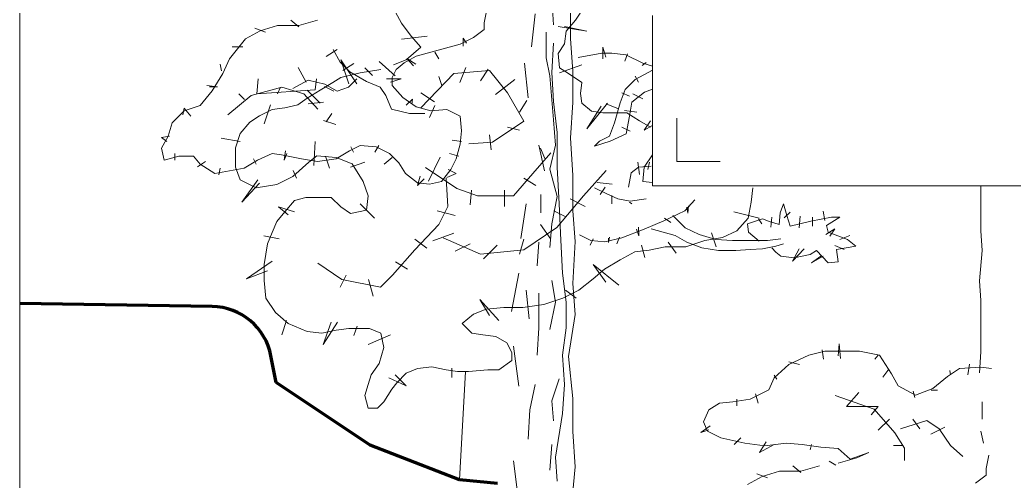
# Model space of a CAD drawing. Header units: metres. Extents: x 0 to 43.1, y 0 to 29.
# Drawn here: x 0 to 8.17, y 13.16 to 16.95 of the extents above; entities that cross this region are included whole.
import ezdxf

# ---------------------------------------------------------------- set-up
doc = ezdxf.new("R2010")
doc.units = ezdxf.units.M
for name, color, linetype, lineweight in [('Ceco.NET 56', 253, 'Continuous', 9), ('topography', 132, 'Continuous', 120), ('trees1', 254, 'Continuous', 9), ('walls 1', 5, 'Continuous', 13), ('walls 2', 140, 'Continuous', 20)]:
    doc.layers.add(name, color=color, linetype=linetype, lineweight=lineweight)

# ---------------------------------------------------------------- blocks, each defined once
blk = doc.blocks.new('elevation 1')
at = {"layer": 'Ceco.NET 56', "ltscale": 0.3}
blk.add_line((0, 0), (0, 29), dxfattribs=at)
at = {"layer": 'topography', "ltscale": 0.3}
for p, q in [((1.5817, 14.5944), (0, 14.6204)), ((2.1061, 13.9708), (2.0646, 14.1881)), ((2.8811, 13.4547), (2.1061, 13.9708)), ((3.6158, 13.1702), (2.8811, 13.4547)), ((3.926, 13.1391), (3.6158, 13.1702))]:
    blk.add_line(p, q, dxfattribs=at)
blk.add_arc((1.5735, 14.0945), 0.5, 10.7961, 89.05932, dxfattribs=at)
at = {"layer": 'trees1'}
for p, q in [((4.5283, 17.1793), (4.5283, 16.7981)), ((4.3729, 17.135), (4.3879, 16.91)), ((3.0594, 17.0684), (3.1381, 16.9239)), ((3.839, 17.0371), (3.8171, 16.9274)), ((4.5694, 16.9501), (4.6482, 17.0684)), ((2.2278, 16.9493), (2.2936, 16.8945)), ((2.2936, 16.9054), (2.447, 16.9493)), ((3.1381, 16.9239), (3.2169, 16.8187)), ((3.8171, 16.9274), (3.8171, 16.8725)), ((4.238, 17), (4.208, 16.7299)), ((4.4906, 16.8582), (4.5694, 16.9501)), ((1.8552, 16.7958), (1.9757, 16.8616)), ((1.9319, 16.8835), (2.0196, 16.8506)), ((1.9757, 16.8616), (2.1182, 16.9054)), ((2.1182, 16.9054), (2.2936, 16.9054)), ((3.8171, 16.8725), (3.7294, 16.8067)), ((4.328, 16.85), (4.328, 16.6399)), ((4.4249, 16.8976), (4.6613, 16.8582)), ((4.6613, 16.8582), (4.4775, 16.8976)), ((4.4775, 16.7531), (4.4906, 16.8582)), ((1.7237, 16.6312), (1.8552, 16.7958)), ((3.3482, 16.8187), (3.1381, 16.7925)), ((3.2169, 16.8187), (3.2957, 16.7268)), ((3.7294, 16.8067), (3.6198, 16.7519)), ((3.6446, 16.7339), (3.6446, 16.801)), ((3.6446, 16.801), (3.6714, 16.7607)), ((4.3879, 16.7599), (4.3729, 16.5199)), ((4.5283, 16.7981), (4.5464, 16.5258)), ((1.7456, 16.73), (1.8333, 16.73)), ((2.5185, 16.6502), (2.6098, 16.7073)), ((2.5756, 16.7073), (2.6326, 16.6045)), ((3.2957, 16.7268), (3.1775, 16.6217)), ((3.3787, 16.6861), (3.2581, 16.6532)), ((3.4992, 16.719), (3.3787, 16.6861)), ((3.4444, 16.6312), (3.4115, 16.6861)), ((3.6198, 16.7519), (3.4992, 16.719)), ((4.4249, 16.6742), (4.4775, 16.7531)), ((4.7934, 16.6308), (4.7934, 16.7264)), ((4.7934, 16.7264), (4.8186, 16.6459)), ((1.6689, 16.5106), (1.7237, 16.6312)), ((2.6326, 16.6045), (2.7124, 16.5247)), ((2.7705, 16.4246), (2.6392, 16.6217)), ((2.6392, 16.6217), (2.7048, 16.4246)), ((2.9543, 16.6085), (3.0856, 16.4903)), ((3.1775, 16.6217), (3.0725, 16.5822)), ((3.1595, 16.5983), (3.0937, 16.5435)), ((3.2581, 16.6532), (3.1595, 16.5983)), ((3.2561, 16.5865), (3.1824, 16.6334)), ((3.1824, 16.6334), (3.236, 16.5731)), ((4.328, 16.6399), (4.3579, 16.4899)), ((4.4381, 16.556), (4.4249, 16.6742)), ((4.5895, 16.642), (4.7862, 16.6767)), ((4.7862, 16.6767), (4.8672, 16.6767)), ((4.8672, 16.6767), (4.9829, 16.6651)), ((4.9947, 16.671), (4.9745, 16.6106)), ((4.9829, 16.6651), (5.1217, 16.5957)), ((5.1154, 16.5754), (5.1506, 16.6005)), ((5.1217, 16.5957), (5.2004, 16.5694)), ((1.6469, 16.5874), (1.6579, 16.5325)), ((2.3534, 16.4401), (2.2894, 16.559)), ((2.7967, 16.5166), (2.6392, 16.4771)), ((2.7467, 16.5931), (2.6554, 16.5361)), ((2.7124, 16.5247), (2.8493, 16.4448)), ((2.9674, 16.5428), (2.7967, 16.5166)), ((2.8362, 16.5577), (2.9002, 16.4937)), ((3.0937, 16.5435), (3.0608, 16.4777)), ((3.5674, 16.5104), (3.862, 16.535)), ((3.6656, 16.5596), (3.6165, 16.4367)), ((3.8498, 16.5473), (3.7884, 16.449)), ((3.862, 16.535), (4.0093, 16.3508)), ((4.1481, 16.5949), (4.1781, 16.3099)), ((4.3729, 16.5199), (4.3879, 16.2799)), ((4.6219, 16.5822), (4.4381, 16.5166)), ((4.5037, 16.5166), (4.4381, 16.556)), ((4.6219, 16.4377), (4.5037, 16.5166)), ((4.5464, 16.5258), (4.5464, 16.2717)), ((5.2004, 16.5375), (5.0595, 16.4605)), ((1.5812, 16.368), (1.6689, 16.5106)), ((1.9482, 16.3421), (1.9596, 16.4676)), ((2.2448, 16.3877), (2.3702, 16.4562)), ((2.3702, 16.4562), (2.5071, 16.422)), ((2.4387, 16.4676), (2.4273, 16.3763)), ((2.5735, 16.4377), (2.4685, 16.372)), ((2.6392, 16.4771), (2.5735, 16.4377)), ((2.701, 16.3991), (2.7695, 16.4676)), ((2.8493, 16.4448), (2.9634, 16.3991)), ((3.015, 16.4658), (3.1356, 16.4658)), ((3.1356, 16.4658), (3.0485, 16.439)), ((3.0608, 16.4777), (3.0608, 16.4119)), ((3.2974, 16.2279), (3.5674, 16.5104)), ((3.4447, 16.4859), (3.4692, 16.4122)), ((3.9111, 16.3385), (4.0707, 16.4613)), ((4.3579, 16.4899), (4.3729, 16.2949)), ((4.6088, 16.3457), (4.6219, 16.4377)), ((5.0595, 16.4605), (4.9774, 16.3783)), ((5.0595, 16.4879), (5.0869, 16.44)), ((1.4825, 16.2474), (1.5812, 16.368)), ((1.5373, 16.4119), (1.625, 16.4009)), ((1.625, 16.4009), (1.5593, 16.4009)), ((1.9025, 16.3307), (2.1535, 16.3991)), ((2.4273, 16.3763), (1.9482, 16.3421)), ((2.1421, 16.3991), (2.1193, 16.3421)), ((2.1535, 16.3991), (2.336, 16.3421)), ((2.4685, 16.372), (2.3634, 16.3063)), ((2.4685, 16.2669), (2.3634, 16.372)), ((2.5038, 16.4041), (2.5805, 16.3657)), ((2.5071, 16.422), (2.6098, 16.3649)), ((2.6098, 16.3649), (2.701, 16.3991)), ((2.9634, 16.3991), (3.009, 16.3307)), ((3.0608, 16.4119), (3.1485, 16.3132)), ((3.2974, 16.3508), (3.4079, 16.2771)), ((4.0093, 16.3508), (4.1443, 16.1174)), ((4.9774, 16.3783), (4.9363, 16.2687)), ((4.95, 16.3509), (5.0116, 16.3235)), ((5.0321, 16.2756), (5.1348, 16.3578)), ((5.1348, 16.3578), (5.2004, 16.3828)), ((1.7086, 16.1709), (1.9025, 16.3307)), ((1.7999, 16.3421), (1.8455, 16.2964)), ((2.3634, 16.3063), (2.2846, 16.2538)), ((2.336, 16.3421), (2.4501, 16.2165)), ((2.3702, 16.2622), (2.4957, 16.2736)), ((3.009, 16.3307), (3.0547, 16.2165)), ((3.1485, 16.3132), (3.2581, 16.2364)), ((3.1757, 16.2513), (3.2293, 16.2983)), ((3.2293, 16.2983), (3.2226, 16.258)), ((4.1075, 16.1911), (4.1689, 16.2894)), ((4.3729, 16.2949), (4.3879, 16.1299)), ((4.3879, 16.2799), (4.4179, 16.0249)), ((4.5464, 16.2717), (4.5283, 15.9813)), ((4.6219, 16.2669), (4.6088, 16.3457)), ((4.9363, 16.2687), (4.8884, 16.1044)), ((5.0116, 16.1592), (5.0321, 16.2756)), ((5.039, 16.3441), (5.1211, 16.303)), ((1.2524, 16.1048), (1.351, 16.2035)), ((1.351, 16.2254), (1.3401, 16.1706)), ((1.351, 16.2035), (1.4825, 16.2474)), ((1.4058, 16.1596), (1.351, 16.2254)), ((2.0746, 16.2144), (1.9695, 16.1618)), ((2.0614, 16.2538), (2.0089, 16.0961)), ((2.1796, 16.2275), (2.0746, 16.2144)), ((2.2846, 16.2538), (2.1796, 16.2275)), ((3.0547, 16.2165), (3.203, 16.1823)), ((3.2581, 16.2364), (3.3787, 16.2035)), ((3.4115, 16.2474), (3.3677, 16.1487)), ((3.3787, 16.2035), (3.5102, 16.2145)), ((3.5102, 16.2145), (3.6198, 16.1596)), ((4.7007, 16.2012), (4.6219, 16.2669)), ((4.832, 16.2669), (4.6613, 16.0567)), ((4.6613, 16.0567), (4.7795, 16.2406)), ((4.7926, 16.1881), (4.7007, 16.2012)), ((4.9895, 16.1881), (4.7926, 16.1881)), ((4.82, 16.2619), (4.9226, 16.2208)), ((4.9706, 16.2071), (5.0732, 16.1934)), ((5.0946, 16.1224), (4.9895, 16.1881)), ((1.2195, 15.9951), (1.2524, 16.1048)), ((1.8907, 16.1092), (1.8119, 16.0173)), ((1.9695, 16.1618), (1.8907, 16.1092)), ((2.4957, 16.1252), (2.5984, 16.091)), ((2.5185, 16.1138), (2.5642, 16.1823)), ((3.203, 16.1823), (3.3284, 16.1823)), ((3.6198, 16.1596), (3.6307, 16.039)), ((4.1443, 16.1174), (3.8866, 15.9454)), ((4.3879, 16.1299), (4.4029, 15.9199)), ((4.9842, 16.0153), (5.0116, 16.1592)), ((5.1865, 16.0698), (5.0946, 16.1224)), ((5.134, 16.0436), (5.1865, 16.1224)), ((3.6307, 16.039), (3.6198, 15.9293)), ((4.0093, 16.0683), (4.1075, 16.0437)), ((4.4179, 16.0249), (4.4179, 15.7398)), ((4.8884, 16.1044), (4.8474, 15.9948)), ((4.95, 16.0701), (5.0185, 16.0359)), ((5.2004, 16.0834), (5.134, 16.0436)), ((1.1647, 15.8964), (1.2195, 15.9951)), ((1.2304, 15.9951), (1.1647, 15.9841)), ((1.1647, 15.9841), (1.2085, 15.9512)), ((1.8119, 15.9516), (1.6544, 15.9779)), ((1.8119, 16.0173), (1.7726, 15.899)), ((2.416, 15.7545), (2.4291, 15.9516)), ((3.554, 15.9622), (3.6307, 15.9512)), ((3.8866, 15.9454), (3.6902, 15.9331)), ((3.862, 16.0068), (3.8743, 15.884)), ((4.5283, 15.9813), (4.5464, 15.6727)), ((4.7653, 15.9537), (4.7242, 15.9126)), ((4.7242, 15.9126), (4.8542, 15.9537)), ((4.8474, 15.9948), (4.7653, 15.9537)), ((4.8542, 15.9537), (4.9842, 16.0153)), ((1.1866, 15.7977), (1.1647, 15.8964)), ((1.7726, 15.899), (1.7726, 15.7414)), ((2.184, 15.8744), (2.173, 15.7977)), ((2.7101, 15.8744), (2.6005, 15.8086)), ((2.7978, 15.9183), (2.7101, 15.8744)), ((2.721, 15.9074), (2.743, 15.8635)), ((2.9293, 15.9074), (2.7978, 15.9183)), ((2.9512, 15.9183), (2.9183, 15.8635)), ((3.0389, 15.8525), (2.9293, 15.9074)), ((3.6198, 15.9293), (3.5869, 15.8086)), ((4.218, 15.6875), (4.3653, 15.8594)), ((4.268, 15.9199), (4.313, 15.7098)), ((4.2794, 15.8963), (4.3162, 15.8103)), ((4.4029, 15.9199), (4.3579, 15.7248)), ((1.3072, 15.8306), (1.1866, 15.7977)), ((1.2743, 15.8525), (1.2743, 15.7977)), ((1.4277, 15.8306), (1.3072, 15.8306)), ((1.4825, 15.7648), (1.4277, 15.8306)), ((1.5264, 15.7867), (1.4606, 15.7428)), ((1.9538, 15.7977), (1.8442, 15.7319)), ((1.9209, 15.8086), (1.9429, 15.7648)), ((2.0744, 15.8525), (1.9538, 15.7977)), ((2.1511, 15.8415), (2.0744, 15.8525)), ((2.3155, 15.8086), (2.1511, 15.8415)), ((2.173, 15.7977), (2.195, 15.8525)), ((2.2453, 15.6625), (2.3766, 15.7808)), ((2.447, 15.7867), (2.3155, 15.8086)), ((2.3766, 15.7808), (2.4422, 15.8333)), ((2.4422, 15.8333), (2.5998, 15.8202)), ((2.6005, 15.8086), (2.447, 15.7867)), ((2.5128, 15.8306), (2.5457, 15.7319)), ((2.5998, 15.8202), (2.7311, 15.7676)), ((2.8361, 15.7808), (2.718, 15.7414)), ((3.0608, 15.8196), (2.9951, 15.7648)), ((3.1156, 15.7757), (3.0389, 15.8525)), ((3.457, 15.8226), (3.3588, 15.6261)), ((3.5321, 15.8525), (3.6088, 15.8306)), ((3.5869, 15.8086), (3.5431, 15.7209)), ((5.0937, 15.6797), (5.08, 15.7824)), ((5.134, 15.7414), (5.2004, 15.8411)), ((5.1758, 15.7824), (5.1622, 15.7208)), ((1.6031, 15.688), (1.4825, 15.7648)), ((1.8442, 15.7319), (1.6031, 15.688)), ((1.6469, 15.7319), (1.636, 15.677)), ((1.7726, 15.7414), (1.8119, 15.6362)), ((2.248, 15.7131), (2.2736, 15.6492)), ((2.7311, 15.7676), (2.823, 15.6231)), ((3.1704, 15.688), (3.1156, 15.7757)), ((3.3342, 15.7366), (3.592, 15.5647)), ((3.5431, 15.7209), (3.4663, 15.6222)), ((3.5211, 15.7209), (3.5869, 15.688)), ((4.3579, 15.7248), (4.4179, 15.4998)), ((4.4179, 15.7398), (4.4329, 15.4398)), ((4.6353, 15.5032), (4.8195, 15.7121)), ((5.0253, 15.6934), (5.0869, 15.7413)), ((5.0869, 15.7413), (5.1895, 15.7482)), ((5.1209, 15.6231), (5.134, 15.7414)), ((1.8119, 15.6362), (1.9433, 15.5706)), ((1.9564, 15.6362), (1.8251, 15.4523)), ((2.114, 15.5968), (2.2453, 15.6625)), ((2.823, 15.6231), (2.8624, 15.5049)), ((3.2691, 15.6112), (3.1704, 15.688)), ((3.291, 15.6661), (3.2691, 15.5893)), ((3.2691, 15.5893), (3.3239, 15.6441)), ((3.4663, 15.6222), (3.3677, 15.6002)), ((3.5183, 15.4173), (3.5061, 15.6506)), ((3.5869, 15.688), (3.5102, 15.6551)), ((4.0584, 15.5032), (4.218, 15.6875)), ((4.1443, 15.6506), (4.2425, 15.5892)), ((4.5464, 15.6727), (4.5464, 15.3822)), ((5.0048, 15.577), (5.0253, 15.6934)), ((5.2004, 15.6151), (5.1209, 15.6231)), ((1.8251, 15.4523), (1.9695, 15.61)), ((1.9433, 15.5706), (2.114, 15.5968)), ((3.3677, 15.6002), (3.2691, 15.6112)), ((3.592, 15.5647), (3.7638, 15.5032)), ((3.7147, 15.5524), (3.7025, 15.4295)), ((3.9848, 15.5524), (3.9848, 15.4173)), ((4.7242, 15.5701), (4.8268, 15.5222)), ((4.7458, 15.6138), (4.8686, 15.6015)), ((4.8132, 15.577), (4.7721, 15.5153)), ((6.0137, 15.4523), (6.0269, 15.5706)), ((7.9024, 15.5863), (7.9024, 15.4779)), ((2.2584, 15.4654), (2.1796, 15.3735)), ((2.3503, 15.4917), (2.2584, 15.4654)), ((2.4553, 15.4917), (2.3503, 15.4917)), ((2.5604, 15.4917), (2.4553, 15.4917)), ((2.6392, 15.4129), (2.5604, 15.4917)), ((2.8624, 15.5049), (2.8493, 15.3866)), ((3.7638, 15.5032), (4.0584, 15.5032)), ((4.283, 15.5148), (4.283, 15.3648)), ((4.4179, 15.4998), (4.3729, 15.2748)), ((4.4144, 15.2453), (4.6353, 15.5032)), ((4.5249, 15.4787), (4.6476, 15.4173)), ((4.8268, 15.5222), (4.9158, 15.4811)), ((4.8679, 15.5085), (4.8679, 15.44)), ((4.9158, 15.4811), (5.0185, 15.4605)), ((5.0116, 15.4537), (5.0321, 15.44)), ((5.0185, 15.4605), (5.1485, 15.4811)), ((5.5498, 15.4727), (5.4688, 15.38)), ((5.9875, 15.3209), (6.0137, 15.4523)), ((7.9024, 15.4779), (7.9024, 15.2179)), ((2.1796, 15.3735), (2.114, 15.2946)), ((2.2584, 15.3735), (2.1271, 15.4129)), ((2.1271, 15.4129), (2.2059, 15.3472)), ((2.718, 15.3603), (2.6392, 15.4129)), ((2.8493, 15.3866), (2.718, 15.3603)), ((2.7967, 15.4392), (2.9149, 15.3209)), ((3.4324, 15.3804), (3.5797, 15.3436)), ((3.4447, 15.2699), (3.5183, 15.4173)), ((4.1631, 15.4398), (4.1181, 15.1548)), ((4.3898, 15.3804), (4.488, 15.3313)), ((4.4329, 15.4398), (4.4479, 15.1398)), ((4.5464, 15.3822), (4.5646, 15.1281)), ((5.4688, 15.38), (5.2953, 15.299)), ((5.4927, 15.3619), (5.4826, 15.4123)), ((5.4977, 15.4223), (5.4927, 15.3619)), ((6.0794, 15.3209), (5.8693, 15.3735)), ((6.2502, 15.3646), (6.2776, 15.44)), ((6.2776, 15.44), (6.305, 15.3441)), ((6.2844, 15.3235), (6.3323, 15.3715)), ((6.6197, 15.303), (6.6061, 15.3783)), ((2.114, 15.2946), (2.0746, 15.2027)), ((5.2953, 15.299), (5.1333, 15.2295)), ((5.3015, 15.3216), (5.3518, 15.2864)), ((5.3675, 15.3441), (5.4701, 15.2413)), ((5.8956, 15.2158), (5.9875, 15.3209)), ((5.9833, 15.2756), (6.1065, 15.3167)), ((6.0723, 15.3167), (6.0997, 15.2756)), ((6.1065, 15.3167), (6.1544, 15.2961)), ((6.1544, 15.2961), (6.2434, 15.2687)), ((6.1818, 15.3304), (6.1749, 15.2482)), ((6.2434, 15.2687), (6.2502, 15.3646)), ((6.305, 15.3441), (6.3323, 15.255)), ((6.3323, 15.255), (6.5034, 15.2961)), ((6.4076, 15.2413), (6.4144, 15.3372)), ((6.5034, 15.2961), (6.6745, 15.3304)), ((6.5171, 15.255), (6.5171, 15.3304)), ((6.7429, 15.3304), (6.6334, 15.2619)), ((6.6745, 15.3304), (6.7429, 15.3304)), ((3.2483, 15.0611), (3.4447, 15.2699)), ((4.1443, 15.0611), (4.4144, 15.2453)), ((4.2794, 15.2699), (4.3653, 15.147)), ((4.3729, 15.2748), (4.3579, 15.0798)), ((5.1333, 15.2295), (4.9482, 15.1601)), ((5.0902, 15.1756), (5.0701, 15.231)), ((5.0852, 15.2461), (5.0902, 15.1756)), ((5.1895, 15.2345), (5.388, 15.1797)), ((5.4701, 15.2413), (5.5864, 15.1865)), ((5.7774, 15.1633), (5.8956, 15.2158)), ((5.9902, 15.2071), (5.9833, 15.2756)), ((6.0791, 15.1317), (5.9902, 15.2071)), ((6.6266, 15.1865), (6.7019, 15.2345)), ((6.6334, 15.2619), (6.6471, 15.2071)), ((6.6471, 15.2071), (6.8045, 15.1454)), ((6.7019, 15.2345), (6.6608, 15.1728)), ((7.9024, 15.2179), (7.9132, 15.0554)), ((2.0051, 15.1757), (2.133, 15.1501)), ((2.0746, 15.2027), (2.0352, 15.1107)), ((3.2483, 15.147), (3.3465, 15.0733)), ((3.5674, 15.1962), (3.3956, 15.1348)), ((3.4815, 15.1593), (3.7884, 15.0242)), ((4.1443, 15.147), (4.1075, 15.0242)), ((4.268, 15.1248), (4.253, 14.9297)), ((4.4479, 15.1398), (4.4629, 14.8697)), ((4.5646, 15.1281), (4.5464, 14.7832)), ((4.6937, 15.1369), (4.6011, 15.1832)), ((4.7129, 15.1505), (4.6878, 15.1001)), ((4.8094, 15.1253), (4.6937, 15.1369)), ((4.9482, 15.1601), (4.8094, 15.1253)), ((4.8488, 15.1656), (4.8387, 15.1202)), ((4.8387, 15.1202), (4.8387, 15.1555)), ((4.9293, 15.1656), (4.9091, 15.1102)), ((5.3966, 15.0319), (5.3309, 15.1238)), ((5.388, 15.1797), (5.4838, 15.1249)), ((5.4754, 15.0844), (5.6329, 15.137)), ((5.4838, 15.1249), (5.607, 15.077)), ((5.5864, 15.1865), (5.7233, 15.1454)), ((5.6329, 15.137), (5.7774, 15.1633)), ((5.6877, 15.2013), (5.7261, 15.0861)), ((5.7233, 15.1454), (5.8602, 15.1386)), ((5.8602, 15.1386), (5.9833, 15.1386)), ((5.9833, 15.1386), (6.1476, 15.1386)), ((6.1476, 15.1386), (6.2571, 15.1523)), ((6.7429, 15.1454), (6.825, 15.1797)), ((6.8045, 15.1454), (6.8729, 15.0906)), ((2.0352, 15.1107), (2.0089, 14.9399)), ((3.0642, 14.8523), (3.2483, 15.0611)), ((3.7025, 15.1102), (3.5797, 15.0488)), ((3.7884, 15.0242), (4.1443, 15.0611)), ((3.9234, 15.0979), (3.8129, 14.9874)), ((4.937, 14.9793), (5.0552, 15.045)), ((5.0552, 15.045), (5.1734, 15.0581)), ((5.1123, 15.0989), (5.1379, 14.9966)), ((5.1734, 15.0581), (5.3047, 15.0844)), ((5.3047, 15.0844), (5.4754, 15.0844)), ((5.607, 15.077), (5.7438, 15.0564)), ((5.7438, 15.0564), (5.8875, 15.0564)), ((5.8875, 15.0564), (6.0039, 15.0633)), ((6.0039, 15.0633), (6.1065, 15.0701)), ((6.1065, 15.0701), (6.216, 15.0906)), ((6.216, 15.0427), (6.1818, 15.077)), ((6.216, 15.0906), (6.2776, 15.1112)), ((6.2571, 15.0085), (6.216, 15.0427)), ((6.4076, 15.0701), (6.3529, 14.9674)), ((6.3529, 14.9674), (6.4487, 15.0701)), ((6.5513, 15.0564), (6.4966, 15.0222)), ((6.6471, 14.9537), (6.5513, 15.0564)), ((6.7019, 15.0975), (6.7771, 15.0633)), ((6.8729, 15.0906), (6.7155, 15.0633)), ((6.7155, 15.0633), (6.7292, 14.9605)), ((7.9132, 15.0554), (7.8916, 14.8063)), ((2.0746, 14.9662), (1.8645, 14.8216)), ((3.0887, 14.9628), (3.1869, 14.9014)), ((4.8057, 14.9005), (4.937, 14.9793)), ((6.3665, 14.9948), (6.2571, 15.0085)), ((6.4966, 15.0222), (6.3665, 14.9948)), ((6.5855, 15.0085), (6.5103, 14.9537)), ((6.5103, 14.9537), (6.6061, 15.0085)), ((6.7292, 14.9605), (6.6471, 14.9537)), ((1.8645, 14.8216), (2.0352, 14.8873)), ((2.0089, 14.9399), (2.0089, 14.8085)), ((2.4504, 14.9505), (2.6468, 14.8154)), ((4.9239, 14.7691), (4.7138, 14.9399)), ((4.7138, 14.9399), (4.8189, 14.7954)), ((4.7138, 14.8216), (4.8057, 14.9005)), ((2.0089, 14.8085), (2.022, 14.664)), ((2.6836, 14.8523), (2.6345, 14.754)), ((2.6468, 14.8154), (2.966, 14.754)), ((2.8678, 14.8154), (2.9046, 14.6803)), ((2.966, 14.754), (3.0642, 14.8523)), ((4.1031, 14.8697), (4.0432, 14.5547)), ((4.3729, 14.8097), (4.4029, 14.6297)), ((4.4629, 14.8697), (4.4929, 14.6297)), ((4.5956, 14.7297), (4.7138, 14.8216)), ((7.8916, 14.8063), (7.9024, 14.6438)), ((4.1623, 14.7297), (4.1886, 14.4932)), ((4.4643, 14.664), (4.5956, 14.7297)), ((4.4858, 14.7278), (4.5753, 14.6639)), ((4.5464, 14.7832), (4.5646, 14.5291)), ((2.022, 14.664), (2.1008, 14.5457)), ((3.9391, 14.48), (3.7815, 14.6508)), ((3.7815, 14.6508), (3.8603, 14.5194)), ((4.268, 14.7047), (4.268, 14.4197)), ((4.3068, 14.6114), (4.4643, 14.664)), ((7.9024, 14.6438), (7.9024, 14.4379)), ((3.729, 14.5326), (3.8341, 14.572)), ((3.8341, 14.572), (3.9785, 14.5851)), ((3.9785, 14.5851), (4.1361, 14.5851)), ((4.1361, 14.5851), (4.3068, 14.6114)), ((4.4029, 14.6297), (4.3579, 14.4047)), ((4.4929, 14.6297), (4.4929, 14.4197)), ((2.1008, 14.5457), (2.2059, 14.4538)), ((2.1927, 14.48), (2.1533, 14.3618)), ((3.6371, 14.4538), (3.729, 14.5326)), ((4.5646, 14.5291), (4.5102, 14.1842)), ((2.2059, 14.4538), (2.3634, 14.3881)), ((2.3634, 14.3881), (2.4816, 14.3749)), ((2.4816, 14.3749), (2.5998, 14.4012)), ((2.5604, 14.4669), (2.4947, 14.2829)), ((2.4947, 14.2829), (2.6129, 14.4669)), ((2.5998, 14.4012), (2.7048, 14.4143)), ((2.7048, 14.4143), (2.8755, 14.4143)), ((2.7723, 14.4335), (2.7467, 14.3568)), ((2.8755, 14.4143), (2.9674, 14.3749)), ((3.7159, 14.3749), (3.6371, 14.4538)), ((4.268, 14.4197), (4.253, 14.1947)), ((4.4929, 14.4197), (4.4629, 14.1947)), ((7.9024, 14.4379), (7.9024, 14.2213)), ((3.0462, 14.3618), (2.8624, 14.2829)), ((2.9674, 14.3749), (2.9937, 14.2567)), ((3.8078, 14.3618), (3.7159, 14.3749)), ((3.9128, 14.3486), (3.8078, 14.3618)), ((4.0048, 14.2961), (3.9128, 14.3486)), ((2.9937, 14.2567), (2.9543, 14.1253)), ((4.0441, 14.2173), (4.0048, 14.2961)), ((4.0581, 14.2697), (4.1031, 13.9396)), ((6.488, 14.1943), (6.6195, 14.2272)), ((6.6086, 14.1614), (6.5976, 14.2382)), ((6.6195, 14.2272), (6.762, 14.2272)), ((6.7284, 14.1879), (6.7351, 14.2884)), ((6.7351, 14.2884), (6.7484, 14.1678)), ((6.762, 14.2272), (6.9045, 14.2272)), ((6.9045, 14.2272), (7.0689, 14.1943)), ((3.9391, 14.0727), (4.0441, 14.1516)), ((4.0441, 14.1516), (4.0441, 14.2173)), ((4.4629, 14.1947), (4.4779, 13.9546)), ((4.5102, 14.1842), (4.5464, 13.8393)), ((6.3236, 14.1175), (6.488, 14.1943)), ((7.0298, 14.1611), (7.0566, 14.1946)), ((7.0689, 14.1943), (7.1675, 14.0407)), ((7.9024, 14.2213), (7.8916, 14.0479)), ((2.9543, 14.1253), (2.8887, 14.0333)), ((3.1775, 14.0465), (3.2694, 14.0859)), ((3.2694, 14.0859), (3.3876, 14.099)), ((3.3876, 14.099), (3.5058, 14.0727)), ((3.5058, 14.0727), (3.5977, 14.0596)), ((3.5523, 14.088), (3.5523, 14.0113)), ((3.6896, 14.0596), (3.8472, 14.0727)), ((3.8472, 14.0727), (3.9391, 14.0727)), ((6.203, 14.0078), (6.3236, 14.1175)), ((6.3236, 14.1395), (6.4113, 14.1175)), ((7.1436, 14.0807), (7.0967, 14.0136)), ((7.6279, 14.0188), (7.7265, 14.0846)), ((7.646, 14.0673), (7.6527, 14.0337)), ((7.7265, 14.0846), (7.9019, 14.0956)), ((7.8067, 14.1209), (7.7933, 14.0337)), ((7.9019, 14.0956), (7.9895, 14.0846)), ((2.8887, 14.0333), (2.8624, 13.9545)), ((3.0331, 14.007), (3.1775, 13.9413)), ((3.1775, 13.9413), (3.0856, 14.0333)), ((3.0987, 13.9676), (3.1775, 14.0465)), ((3.5977, 14.0596), (3.6896, 14.0596)), ((3.6158, 13.1702), (3.6646, 14.0596)), ((4.4329, 13.9996), (4.3729, 13.8196)), ((6.1592, 13.9091), (6.203, 14.0078)), ((6.203, 14.0298), (6.2249, 13.9969)), ((7.1675, 14.0407), (7.2223, 13.942)), ((7.5073, 13.9201), (7.6279, 14.0188)), ((2.8624, 13.9545), (2.8361, 13.8625)), ((2.9937, 13.81), (3.0594, 13.9151)), ((3.0594, 13.9151), (3.0987, 13.9676)), ((4.238, 13.9546), (4.1931, 13.7446)), ((4.4779, 13.9546), (4.4629, 13.7146)), ((6.0057, 13.8323), (6.1592, 13.9091)), ((7.2223, 13.942), (7.3648, 13.8652)), ((7.3446, 13.8997), (7.358, 13.8461)), ((7.3648, 13.8652), (7.5073, 13.9201)), ((7.4919, 13.9064), (7.5455, 13.9064)), ((2.8361, 13.8625), (2.8624, 13.7574)), ((4.3729, 13.8196), (4.3879, 13.6546)), ((4.5464, 13.8393), (4.5464, 13.567)), ((5.8633, 13.8104), (6.0057, 13.8323)), ((5.8961, 13.8323), (5.8961, 13.7775)), ((6.0496, 13.8762), (6.0715, 13.7994)), ((6.7042, 13.8636), (7.0236, 13.7494)), ((6.8981, 13.8864), (6.7955, 13.7723)), ((2.8624, 13.7574), (2.9412, 13.7574)), ((2.9412, 13.7574), (2.9937, 13.81)), ((4.1931, 13.7446), (4.1781, 13.5046)), ((5.6221, 13.6459), (5.666, 13.7446)), ((5.666, 13.7446), (5.7537, 13.7994)), ((5.7537, 13.7994), (5.8633, 13.8104)), ((6.7955, 13.7723), (7.0578, 13.7723)), ((7.0578, 13.7723), (7.0008, 13.7038)), ((7.0236, 13.7494), (7.1947, 13.5554)), ((7.9128, 13.8104), (7.9128, 13.6678)), ((4.4629, 13.7146), (4.4029, 13.3546)), ((7.1491, 13.6696), (7.0578, 13.5783)), ((7.2403, 13.5897), (7.4571, 13.6581)), ((7.343, 13.6696), (7.4, 13.5897)), ((7.4571, 13.6581), (7.5597, 13.5897)), ((5.6769, 13.613), (5.6002, 13.5581)), ((5.6002, 13.5581), (5.666, 13.5801)), ((5.655, 13.5691), (5.6221, 13.6459)), ((7.6054, 13.6011), (7.4913, 13.544)), ((7.5597, 13.5897), (7.651, 13.4527)), ((4.5464, 13.567), (4.5646, 13.2765)), ((5.7646, 13.5143), (5.655, 13.5691)), ((5.9619, 13.4704), (5.7646, 13.5143)), ((5.929, 13.5143), (5.8742, 13.4594)), ((7.1947, 13.5554), (7.2745, 13.4299)), ((7.9019, 13.5691), (7.9238, 13.4704)), ((4.3729, 13.4596), (4.3579, 13.2496)), ((6.1263, 13.4485), (5.9619, 13.4704)), ((6.1373, 13.4814), (6.0825, 13.3936)), ((6.0825, 13.3936), (6.203, 13.4594)), ((6.3017, 13.4704), (6.1263, 13.4485)), ((6.4332, 13.4594), (6.3017, 13.4704)), ((6.5866, 13.4375), (6.4332, 13.4594)), ((6.5099, 13.4594), (6.499, 13.4156)), ((6.7291, 13.4265), (6.5866, 13.4375)), ((6.8278, 13.3388), (6.7291, 13.4265)), ((7.1833, 13.4527), (7.2631, 13.4527)), ((7.2745, 13.4299), (7.2745, 13.3272)), ((7.651, 13.4527), (7.7536, 13.3614)), ((4.4029, 13.3546), (4.4179, 13.1596)), ((6.7291, 13.3059), (6.8826, 13.3497)), ((6.9812, 13.3936), (6.8278, 13.3388)), ((6.8826, 13.3497), (6.9812, 13.3936)), ((7.9676, 13.3717), (7.9457, 13.262)), ((4.0581, 13.3246), (4.1047, 12.9515)), ((4.5646, 13.2765), (4.5434, 13.0435)), ((6.3565, 13.2839), (6.4222, 13.2291)), ((6.4222, 13.2401), (6.5757, 13.2839)), ((6.6547, 13.3233), (6.7083, 13.2897)), ((7.9457, 13.262), (7.9457, 13.2072)), ((5.9838, 13.1304), (6.1044, 13.1962)), ((6.0605, 13.2181), (6.1482, 13.1852)), ((6.1044, 13.1962), (6.2469, 13.2401)), ((6.2469, 13.2401), (6.4222, 13.2401)), ((7.9457, 13.2072), (7.858, 13.1414))]:
    blk.add_line(p, q, dxfattribs=at)
at = {"layer": 'walls 1', "ltscale": 0.3}
for p, q in [((5.4004, 15.7863), (5.4004, 16.1433)), ((5.7574, 15.7863), (5.4004, 15.7863))]:
    blk.add_line(p, q, dxfattribs=at)
at = {"layer": 'walls 2', "ltscale": 0.3}
for p, q in [((5.2004, 15.5863), (5.2004, 16.9863)), ((11.2004, 15.5863), (5.2004, 15.5863))]:
    blk.add_line(p, q, dxfattribs=at)

msp = doc.modelspace()

# ---------------------------------------------------------------- block references
msp.add_blockref('elevation 1', (0, 0))

doc.saveas('drawing.dxf')
